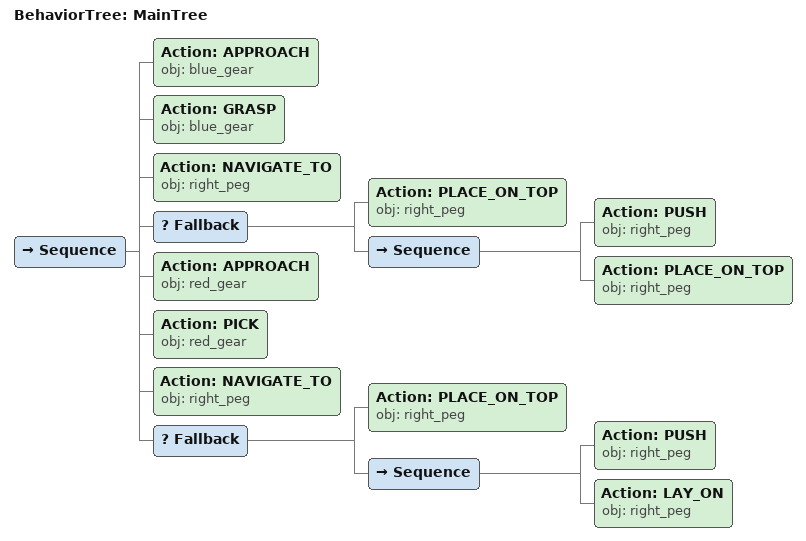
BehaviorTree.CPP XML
<root main_tree_to_execute="MainTree">
  <BehaviorTree ID="MainTree">
    <Sequence>
      <!-- Approach blue_gear -->
      <Action ID="APPROACH" obj="blue_gear" />
      <!-- Grasp blue_gear -->
      <Action ID="GRASP" obj="blue_gear" />
      <!-- Navigate to right_peg -->
      <Action ID="NAVIGATE_TO" obj="right_peg" />
      <!-- Fallback: if PLACE_ON_TOP right_peg fails, try PUSH to reposition -->
      <Fallback>
        <!-- Place on right_peg -->
        <Action ID="PLACE_ON_TOP" obj="right_peg" />
        <Sequence>
          <!-- Push right_peg forward toward front edge of table -->
          <Action ID="PUSH" obj="right_peg" />
          <!-- Place on right_peg -->
          <Action ID="PLACE_ON_TOP" obj="right_peg" />
        </Sequence>
      </Fallback>
      <!-- Navigate to red_gear -->
      <Action ID="APPROACH" obj="red_gear" />
      <!-- Grasp red_gear -->
      <Action ID="PICK" obj="red_gear" />
      <!-- Navigate to right_peg -->
      <Action ID="NAVIGATE_TO" obj="right_peg" />
      <!-- Fallback: if PLACE_ON_TOP right_peg fails, try PUSH to reposition -->
      <Fallback>
        <!-- Place on right_peg -->
        <Action ID="PLACE_ON_TOP" obj="right_peg" />
        <Sequence>
          <!-- Push right_peg forward toward front edge of table -->
          <Action ID="PUSH" obj="right_peg" />
          <!-- Place on right_peg -->
          <Action ID="LAY_ON" obj="right_peg" />
        </Sequence>
      </Fallback>
    </Sequence>
  </BehaviorTree>
</root>
